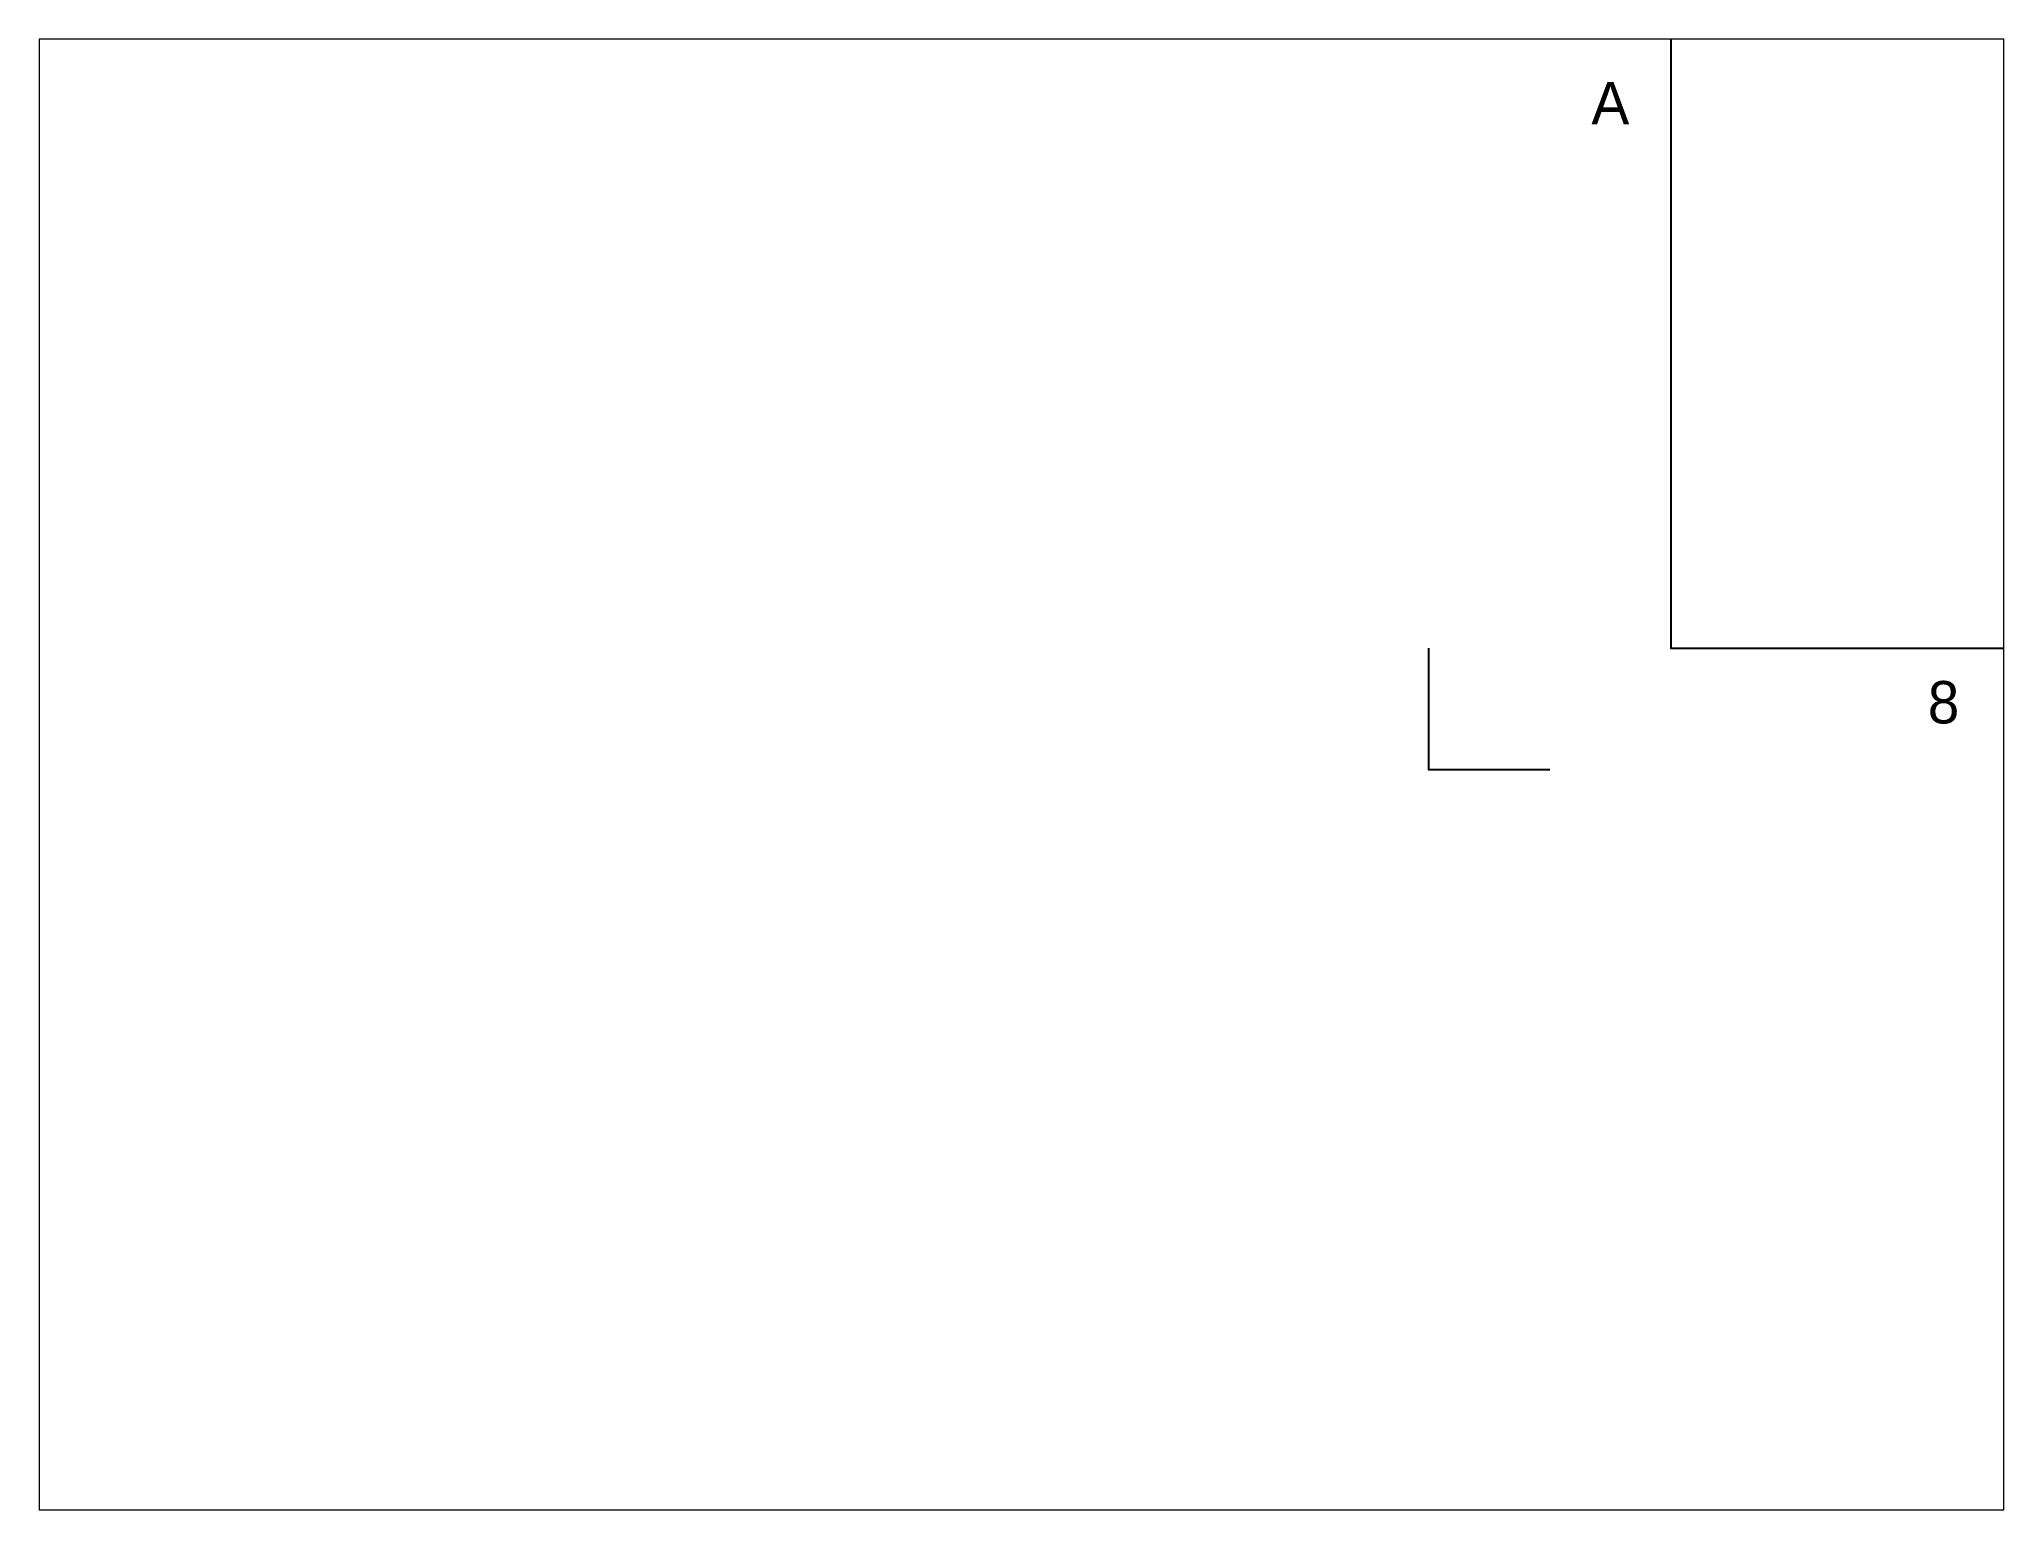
# Paper-space layout 'Layout1' of a CAD drawing. Header units: inches. Extents: x 1.06 to 9.54, y 0.79 to 7.14.
# The model-space entities are those that its viewports show. They can reach past a viewport. Long polylines and large blocks are cut down to what shows.
import ezdxf
from ezdxf.enums import TextEntityAlignment as Align

# ---------------------------------------------------------------- set-up
doc = ezdxf.new("R2010")
doc.units = ezdxf.units.IN
doc.header["$MEASUREMENT"] = 0
doc.layers.add('8', color=7, linetype='Continuous')

# ---------------------------------------------------------------- blocks, each defined once
blk = doc.blocks.new('DBORDER')
at = {"layer": '8'}
blk.add_lwpolyline([(32, 0), (32, 21), (0, 21), (0, 0)], close=True, dxfattribs=at)
blk.add_lwpolyline([(-1, 0), (-1, -0.5), (-0.5, -0.5)], dxfattribs=at)
for s, p in [('A', (-0.25, 2.25)), ('8', (1.125, -0.2225))]:
    blk.add_text(s, height=0.175, dxfattribs=at).set_placement(p, align=Align.MIDDLE)

msp = doc.modelspace()

# ---------------------------------------------------------------- block references
at = {"xscale": 1.5, "yscale": 1.5, "zscale": 1.5}
msp.add_blockref('DBORDER', (10.02, 5.281), dxfattribs=at)

psp = doc.layouts.get("Layout1")

# ---------------------------------------------------------------- viewports
at = {"layer": '0'}
psp.add_viewport(center=(5.3021, 3.9688), size=(8.4833, 6.35), view_center_point=(6, 4.5), view_height=9.101887, dxfattribs=at)

doc.saveas('drawing.dxf')
